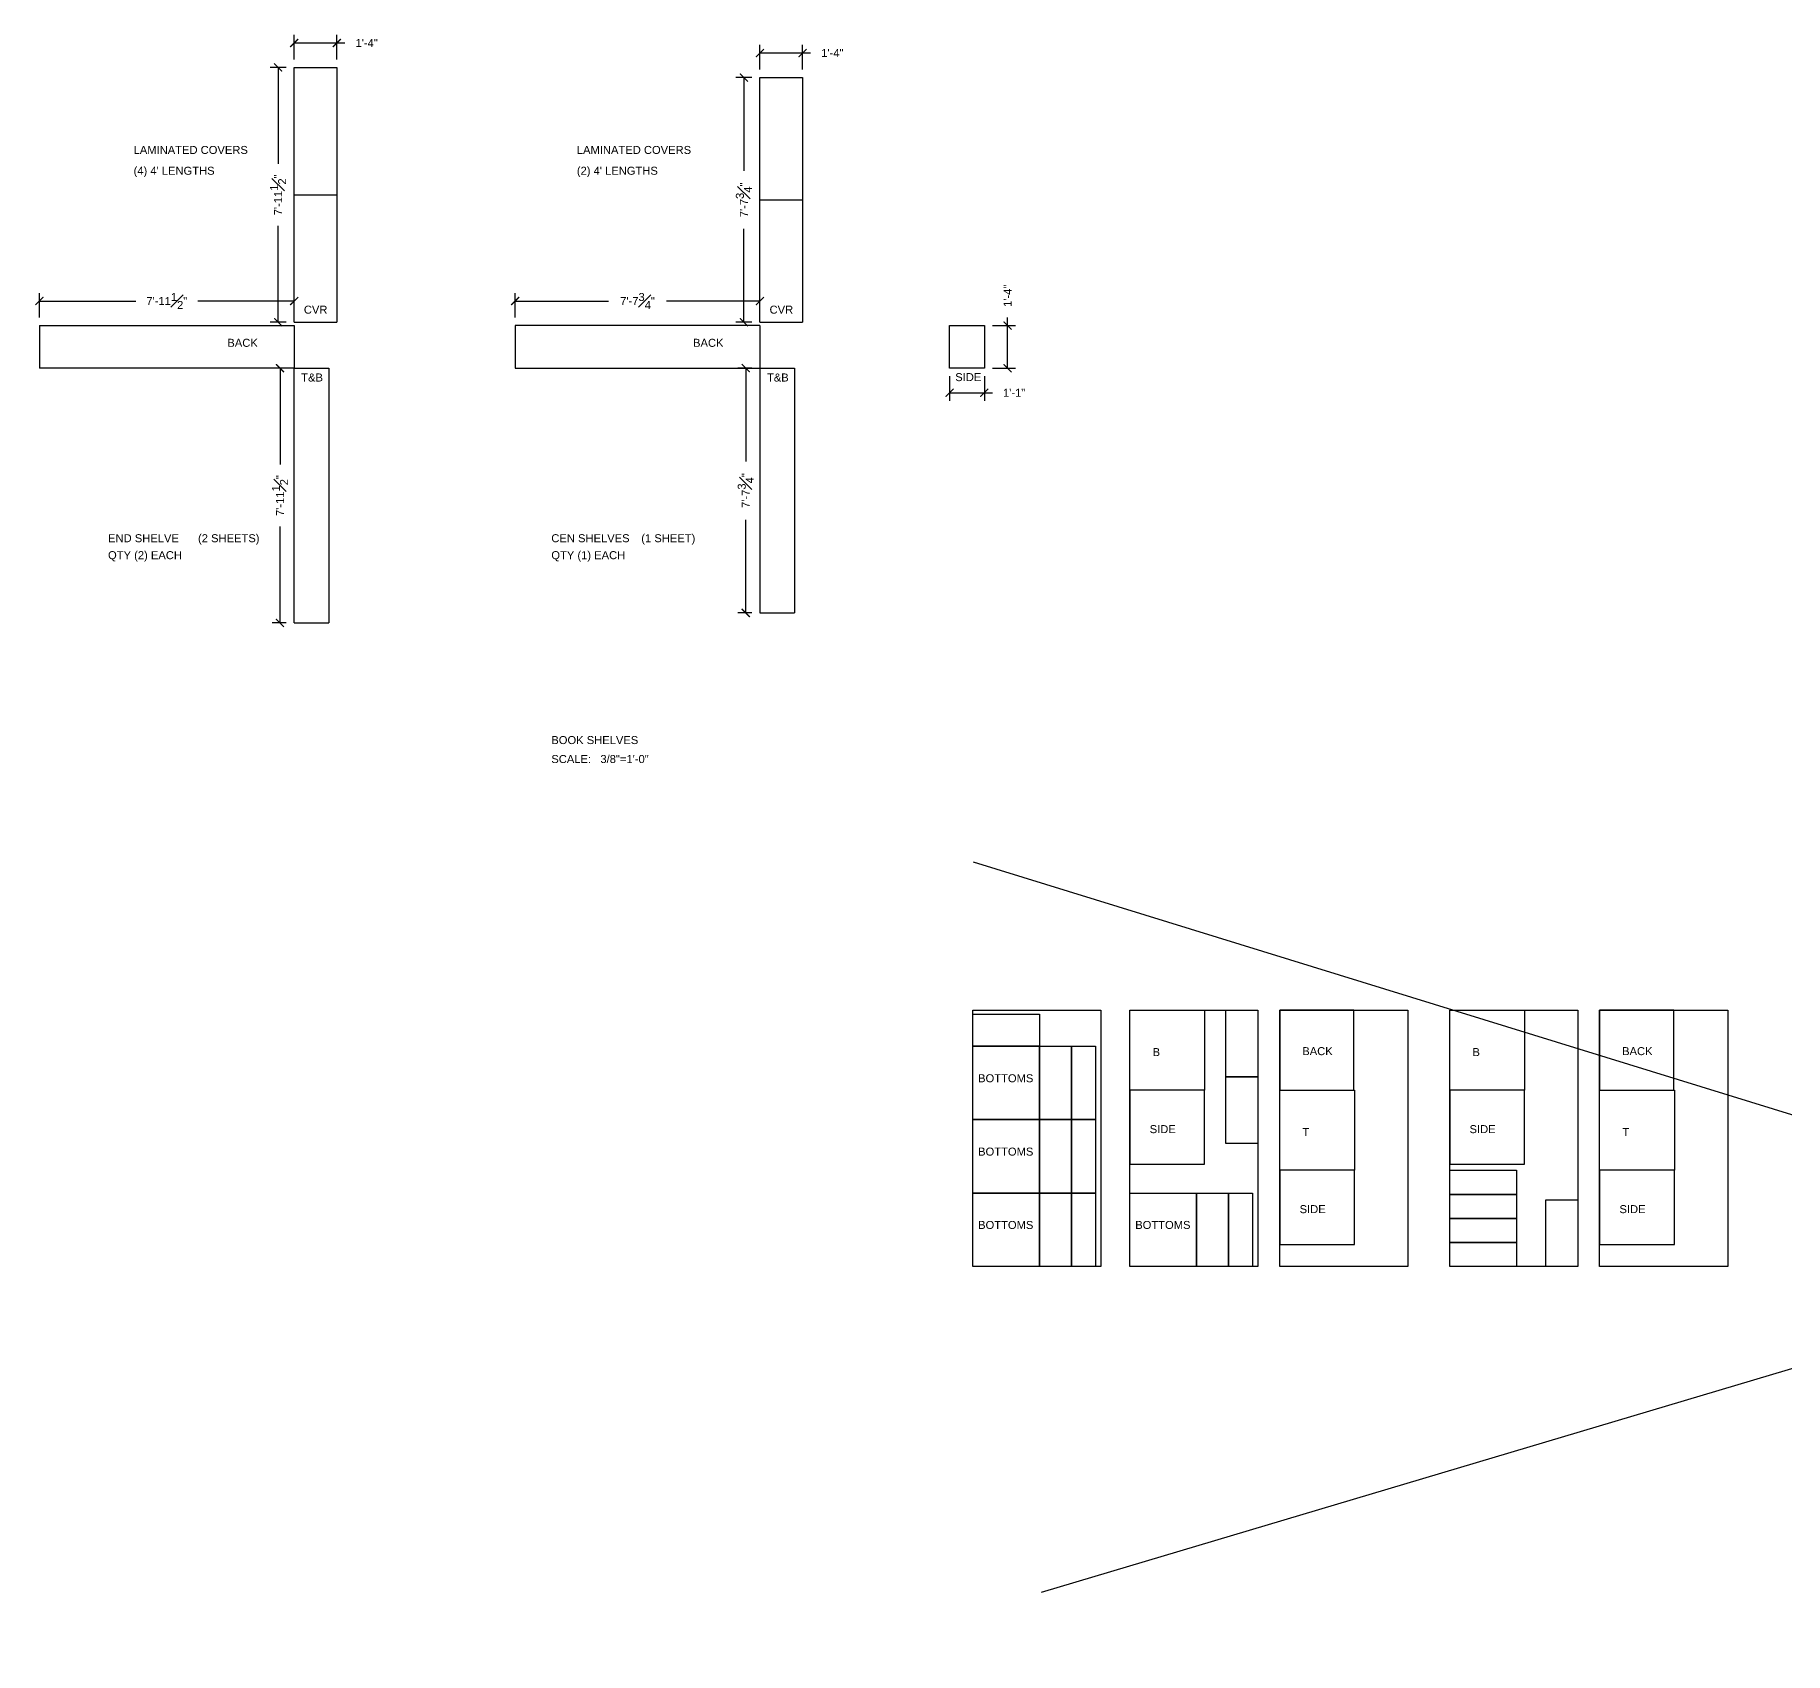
# Model space of a CAD drawing. Header units: inches. Extents: x -279 to 1033, y -836 to 289.
# Drawn here: x -279 to 377, y -836 to -229 of the extents above; entities that cross this region are included whole.
import ezdxf

# ---------------------------------------------------------------- set-up
doc = ezdxf.new("R2010")
doc.units = ezdxf.units.IN
doc.header["$LTSCALE"] = 0.5
doc.header["$MEASUREMENT"] = 0
doc.header["$PDMODE"] = 34
doc.layers.get('0').update_dxf_attribs({"color": 1})
for name, color, linetype in [('Book Shelv', 111, 'Continuous'), ('Dim', 33, 'Continuous'), ('Text', 30, 'Continuous')]:
    doc.layers.add(name, color=color, linetype=linetype)
doc.styles.add('Arial', font='ARIAL.TTF')
doc.styles.get("Standard").update_dxf_attribs({"font": 'simplex.shx'})
doc.dimstyles.get("Standard").update_dxf_attribs({"dimtxt": 0.18, "dimasz": 0.18, "dimexe": 0.0625, "dimexo": 0.0625, "dimgap": 0.09, "dimtad": 0, "dimtih": 1, "dimtoh": 1, "dimdec": 4, "dimzin": 0, "dimdsep": 46, "dimtxsty": 'Standard', "dimcen": 0.09, "dimclrt": 92, "dimadec": 0, "dimazin": 0, "dimtfac": 1, "dimtdec": 4, "dimtofl": 0, "dimtmove": 0, "dimatfit": 3, "dimfxl": 0, "dimtolj": 1, "dimtzin": 0, "dimarcsym": 0})

# ---------------------------------------------------------------- blocks, each defined once
blk = doc.blocks.new('_ArchTick')
at = {"color": 0, "linetype": 'ByBlock', "const_width": 0.15}
blk.add_lwpolyline([(-0.5, -0.5), (0.5, 0.5)], dxfattribs=at)
blk = doc.blocks.new('*D41')
at = {"layer": 'Defpoints', "color": 0}
for p in [(-7.23, -244.87), (-13.24, -336.62), (-7.23, -336.62)]:
    blk.add_point(p, dxfattribs=at)
at = {"layer": 'Dim', "color": 0, "lineweight": -2}
for p, q in [((-10.23, -244.87), (-16.24, -244.87)), ((-13.24, -244.87), (-13.24, -279.83)), ((-13.24, -336.62), (-13.24, -301.66)), ((-10.23, -336.62), (-16.24, -336.62))]:
    blk.add_line(p, q, dxfattribs=at)
at = {"layer": 'Dim', "color": 0, "lineweight": -2, "xscale": 3, "yscale": 3, "zscale": 3}
for p, rotation in [((-13.24, -244.87), 90), ((-13.24, -336.62), 270)]:
    blk.add_blockref('_ArchTick', p, dxfattribs=dict(at, rotation=rotation))
at = {"layer": 'Dim', "color": 92, "insert": (-13.24, -290.75), "char_height": 3, "attachment_point": 5, "rotation": 90, "style": 'Arial'}
blk.add_mtext('\\A1;7\'-7{\\H1.000000x;\\S3#4;}"', dxfattribs=at)
blk = doc.blocks.new('*D42')
at = {"layer": 'Defpoints', "color": 0}
for p in [(-7.23, -328.67), (-98.98, -337.87), (-7.23, -336.62)]:
    blk.add_point(p, dxfattribs=at)
at = {"layer": 'Dim', "color": 0, "lineweight": -2}
for p, q in [((-98.98, -334.87), (-98.98, -325.67)), ((-7.23, -333.62), (-7.23, -325.67)), ((-98.98, -328.67), (-64.02, -328.67)), ((-7.23, -328.67), (-42.19, -328.67))]:
    blk.add_line(p, q, dxfattribs=at)
at = {"layer": 'Dim', "color": 0, "lineweight": -2, "xscale": 3, "yscale": 3, "zscale": 3, "rotation": 180}
blk.add_blockref('_ArchTick', (-98.98, -328.67), dxfattribs=at)
at = {"layer": 'Dim', "color": 0, "lineweight": -2, "xscale": 3, "yscale": 3, "zscale": 3}
blk.add_blockref('_ArchTick', (-7.23, -328.67), dxfattribs=at)
at = {"layer": 'Dim', "color": 92, "insert": (-53.1, -328.67), "char_height": 3, "attachment_point": 5, "style": 'Arial'}
blk.add_mtext('\\A1;7\'-7{\\H1.000000x;\\S3#4;}"', dxfattribs=at)
blk = doc.blocks.new('*D43')
at = {"layer": 'Defpoints', "color": 0}
for p in [(-7.23, -353.87), (-12.53, -445.62), (-7.23, -445.62)]:
    blk.add_point(p, dxfattribs=at)
at = {"layer": 'Dim', "color": 0, "lineweight": -2}
for p, q in [((-10.23, -353.87), (-15.53, -353.87)), ((-12.53, -353.87), (-12.53, -388.83)), ((-12.53, -445.62), (-12.53, -410.66)), ((-10.23, -445.62), (-15.53, -445.62))]:
    blk.add_line(p, q, dxfattribs=at)
at = {"layer": 'Dim', "color": 0, "lineweight": -2, "xscale": 3, "yscale": 3, "zscale": 3}
for p, rotation in [((-12.53, -353.87), 90), ((-12.53, -445.62), 270)]:
    blk.add_blockref('_ArchTick', p, dxfattribs=dict(at, rotation=rotation))
at = {"layer": 'Dim', "color": 92, "insert": (-12.53, -399.75), "char_height": 3, "attachment_point": 5, "rotation": 90, "style": 'Arial'}
blk.add_mtext('\\A1;7\'-7{\\H1.000000x;\\S3#4;}"', dxfattribs=at)
blk = doc.blocks.new('*D44')
at = {"layer": 'Defpoints', "color": 0}
for p in [(-181.82, -241.12), (-187.83, -336.62), (-181.82, -336.62)]:
    blk.add_point(p, dxfattribs=at)
at = {"layer": 'Dim', "color": 0, "lineweight": -2}
for p, q in [((-184.82, -241.12), (-190.83, -241.12)), ((-187.83, -241.12), (-187.83, -277.26)), ((-187.83, -336.62), (-187.83, -300.48)), ((-184.82, -336.62), (-190.83, -336.62))]:
    blk.add_line(p, q, dxfattribs=at)
at = {"layer": 'Dim', "color": 0, "lineweight": -2, "xscale": 3, "yscale": 3, "zscale": 3}
for p, rotation in [((-187.83, -241.12), 90), ((-187.83, -336.62), 270)]:
    blk.add_blockref('_ArchTick', p, dxfattribs=dict(at, rotation=rotation))
at = {"layer": 'Dim', "color": 92, "insert": (-187.83, -288.87), "char_height": 3, "attachment_point": 5, "rotation": 90, "style": 'Arial'}
blk.add_mtext('\\A1;7\'-11{\\H1.000000x;\\S1#2;}"', dxfattribs=at)
blk = doc.blocks.new('*D45')
at = {"layer": 'Defpoints', "color": 0}
for p in [(-181.82, -328.67), (-277.32, -337.87), (-181.82, -336.62)]:
    blk.add_point(p, dxfattribs=at)
at = {"layer": 'Dim', "color": 0, "lineweight": -2}
for p, q in [((-277.32, -334.87), (-277.32, -325.67)), ((-181.82, -333.62), (-181.82, -325.67)), ((-277.32, -328.67), (-241.18, -328.67)), ((-181.82, -328.67), (-217.96, -328.67))]:
    blk.add_line(p, q, dxfattribs=at)
at = {"layer": 'Dim', "color": 0, "lineweight": -2, "xscale": 3, "yscale": 3, "zscale": 3, "rotation": 180}
blk.add_blockref('_ArchTick', (-277.32, -328.67), dxfattribs=at)
at = {"layer": 'Dim', "color": 0, "lineweight": -2, "xscale": 3, "yscale": 3, "zscale": 3}
blk.add_blockref('_ArchTick', (-181.82, -328.67), dxfattribs=at)
at = {"layer": 'Dim', "color": 92, "insert": (-229.57, -328.67), "char_height": 3, "attachment_point": 5, "style": 'Arial'}
blk.add_mtext('\\A1;7\'-11{\\H1.000000x;\\S1#2;}"', dxfattribs=at)
blk = doc.blocks.new('*D46')
at = {"layer": 'Defpoints', "color": 0}
for p in [(-181.82, -353.87), (-187.12, -449.37), (-181.82, -449.37)]:
    blk.add_point(p, dxfattribs=at)
at = {"layer": 'Dim', "color": 0, "lineweight": -2}
for p, q in [((-184.82, -353.87), (-190.12, -353.87)), ((-187.12, -353.87), (-187.12, -390.01)), ((-187.12, -449.37), (-187.12, -413.23)), ((-184.82, -449.37), (-190.12, -449.37))]:
    blk.add_line(p, q, dxfattribs=at)
at = {"layer": 'Dim', "color": 0, "lineweight": -2, "xscale": 3, "yscale": 3, "zscale": 3}
for p, rotation in [((-187.12, -353.87), 90), ((-187.12, -449.37), 270)]:
    blk.add_blockref('_ArchTick', p, dxfattribs=dict(at, rotation=rotation))
at = {"layer": 'Dim', "color": 92, "insert": (-187.12, -401.62), "char_height": 3, "attachment_point": 5, "rotation": 90, "style": 'Arial'}
blk.add_mtext('\\A1;7\'-11{\\H1.000000x;\\S1#2;}"', dxfattribs=at)
blk = doc.blocks.new('*D110')
at = {"layer": 'Defpoints', "color": 0}
for p in [(76.91, -337.87), (85.65, -337.87), (76.91, -353.87)]:
    blk.add_point(p, dxfattribs=at)
at = {"layer": 'Dim', "color": 0, "lineweight": -2}
for p, q in [((79.91, -337.87), (88.65, -337.87)), ((85.65, -337.87), (85.65, -334.87)), ((85.65, -353.87), (85.65, -337.87)), ((79.91, -353.87), (88.65, -353.87))]:
    blk.add_line(p, q, dxfattribs=at)
at = {"layer": 'Dim', "color": 0, "lineweight": -2, "xscale": 3, "yscale": 3, "zscale": 3}
for p, rotation in [((85.65, -337.87), 90), ((85.65, -353.87), 270)]:
    blk.add_blockref('_ArchTick', p, dxfattribs=dict(at, rotation=rotation))
at = {"layer": 'Dim', "color": 92, "insert": (85.65, -326.71), "char_height": 3, "attachment_point": 5, "rotation": 90, "style": 'Arial'}
blk.add_mtext('\\A1;1\'-4"', dxfattribs=at)
blk = doc.blocks.new('*D111')
at = {"layer": 'Defpoints', "color": 0}
for p in [(63.91, -353.87), (76.91, -353.87), (76.91, -363.07)]:
    blk.add_point(p, dxfattribs=at)
at = {"layer": 'Dim', "color": 0, "lineweight": -2}
for p, q in [((63.91, -356.87), (63.91, -366.07)), ((76.91, -356.87), (76.91, -366.07)), ((63.91, -363.07), (76.91, -363.07)), ((76.91, -363.07), (79.91, -363.07))]:
    blk.add_line(p, q, dxfattribs=at)
at = {"layer": 'Dim', "color": 0, "lineweight": -2, "xscale": 3, "yscale": 3, "zscale": 3, "rotation": 180}
blk.add_blockref('_ArchTick', (63.91, -363.07), dxfattribs=at)
at = {"layer": 'Dim', "color": 0, "lineweight": -2, "xscale": 3, "yscale": 3, "zscale": 3}
blk.add_blockref('_ArchTick', (76.91, -363.07), dxfattribs=at)
at = {"layer": 'Dim', "color": 92, "insert": (88.08, -363.07), "char_height": 3, "attachment_point": 5, "style": 'Arial'}
blk.add_mtext('\\A1;1\'-1"', dxfattribs=at)
blk = doc.blocks.new('*D112')
at = {"layer": 'Defpoints', "color": 0}
for p in [(8.77, -235.67), (-7.23, -244.87), (8.77, -244.87)]:
    blk.add_point(p, dxfattribs=at)
at = {"layer": 'Dim', "color": 0, "lineweight": -2}
for p, q in [((-7.23, -241.87), (-7.23, -232.67)), ((-7.23, -235.67), (8.77, -235.67)), ((8.77, -241.87), (8.77, -232.67)), ((8.77, -235.67), (11.77, -235.67))]:
    blk.add_line(p, q, dxfattribs=at)
at = {"layer": 'Dim', "color": 0, "lineweight": -2, "xscale": 3, "yscale": 3, "zscale": 3, "rotation": 180}
blk.add_blockref('_ArchTick', (-7.23, -235.67), dxfattribs=at)
at = {"layer": 'Dim', "color": 0, "lineweight": -2, "xscale": 3, "yscale": 3, "zscale": 3}
blk.add_blockref('_ArchTick', (8.77, -235.67), dxfattribs=at)
at = {"layer": 'Dim', "color": 92, "insert": (19.94, -235.67), "char_height": 3, "attachment_point": 5, "style": 'Arial'}
blk.add_mtext('\\A1;1\'-4"', dxfattribs=at)
blk = doc.blocks.new('*D113')
at = {"layer": 'Defpoints', "color": 0}
for p in [(-165.82, -231.92), (-181.82, -241.12), (-165.82, -241.12)]:
    blk.add_point(p, dxfattribs=at)
at = {"layer": 'Dim', "color": 0, "lineweight": -2}
for p, q in [((-181.82, -238.12), (-181.82, -228.92)), ((-165.82, -238.12), (-165.82, -228.92)), ((-181.82, -231.92), (-165.82, -231.92)), ((-165.82, -231.92), (-162.82, -231.92))]:
    blk.add_line(p, q, dxfattribs=at)
at = {"layer": 'Dim', "color": 0, "lineweight": -2, "xscale": 3, "yscale": 3, "zscale": 3, "rotation": 180}
blk.add_blockref('_ArchTick', (-181.82, -231.92), dxfattribs=at)
at = {"layer": 'Dim', "color": 0, "lineweight": -2, "xscale": 3, "yscale": 3, "zscale": 3}
blk.add_blockref('_ArchTick', (-165.82, -231.92), dxfattribs=at)
at = {"layer": 'Dim', "color": 92, "insert": (-154.65, -231.92), "char_height": 3, "attachment_point": 5, "style": 'Arial'}
blk.add_mtext('\\A1;1\'-4"', dxfattribs=at)

msp = doc.modelspace()

# ---------------------------------------------------------------- linework, layer by layer
for p, q in [((1022.70622, -537.05493), (98.21432, -812.93792)), ((72.69154, -538.94454), (1033.10439, -835.61324))]:
    msp.add_line(p, q)
for points in [[(72.5718, -594.62969), (120.5718, -594.62969), (120.5718, -690.62969), (72.5718, -690.62969)], [(72.5718, -596.12969), (97.5718, -596.12969), (97.5718, -608.12969), (72.5718, -608.12969)], [(131.47847, -594.62969), (179.47847, -594.62969), (179.47847, -690.62969), (131.47847, -690.62969)], [(131.47847, -594.62969), (159.47847, -594.62969), (159.47847, -624.62969), (131.47847, -624.62969)], [(167.47847, -619.62969), (167.47847, -594.62969), (179.47847, -594.62969), (179.47847, -619.62969)], [(187.67706, -594.62969), (235.67706, -594.62969), (235.67706, -690.62969), (187.67706, -690.62969)], [(215.42706, -624.62969), (215.42706, -594.62969), (187.67706, -594.62969), (187.67706, -624.62969)], [(251.38316, -594.62969), (299.38316, -594.62969), (299.38316, -690.62969), (251.38316, -690.62969)], [(251.38316, -594.62969), (279.38316, -594.62969), (279.38316, -624.62969), (251.38316, -624.62969)], [(307.58176, -594.62969), (355.58176, -594.62969), (355.58176, -690.62969), (307.58176, -690.62969)], [(335.33176, -624.62969), (335.33176, -594.62969), (307.58176, -594.62969), (307.58176, -624.62969)], [(72.5718, -608.12969), (97.5718, -608.12969), (97.5718, -635.62969), (72.5718, -635.62969)], [(97.5718, -635.62969), (97.5718, -608.12969), (109.5718, -608.12969), (109.5718, -635.62969)], [(109.5718, -635.62969), (109.5718, -608.12969), (118.5718, -608.12969), (118.5718, -635.62969)], [(167.47847, -644.62969), (167.47847, -619.62969), (179.47847, -619.62969), (179.47847, -644.62969)], [(131.47847, -652.37969), (159.47847, -652.37969), (159.47847, -624.62969), (131.47847, -624.62969)], [(187.67706, -624.62969), (215.67706, -624.62969), (215.67706, -654.62969), (187.67706, -654.62969)], [(251.38316, -652.37969), (279.38316, -652.37969), (279.38316, -624.62969), (251.38316, -624.62969)], [(307.58176, -624.62969), (335.58176, -624.62969), (335.58176, -654.62969), (307.58176, -654.62969)], [(72.5718, -635.62969), (97.5718, -635.62969), (97.5718, -663.12969), (72.5718, -663.12969)], [(97.5718, -663.12969), (97.5718, -635.62969), (109.5718, -635.62969), (109.5718, -663.12969)], [(109.5718, -663.12969), (109.5718, -635.62969), (118.5718, -635.62969), (118.5718, -663.12969)], [(187.67706, -682.37969), (215.67706, -682.37969), (215.67706, -654.62969), (187.67706, -654.62969)], [(276.38316, -663.62969), (251.38316, -663.62969), (251.38316, -654.62969), (276.38316, -654.62969)], [(307.58176, -682.37969), (335.58176, -682.37969), (335.58176, -654.62969), (307.58176, -654.62969)], [(72.5718, -663.12969), (97.5718, -663.12969), (97.5718, -690.62969), (72.5718, -690.62969)], [(97.5718, -690.62969), (97.5718, -663.12969), (109.5718, -663.12969), (109.5718, -690.62969)], [(109.5718, -690.62969), (109.5718, -663.12969), (118.5718, -663.12969), (118.5718, -690.62969)], [(131.47847, -663.12969), (156.47847, -663.12969), (156.47847, -690.62969), (131.47847, -690.62969)], [(156.47847, -690.62969), (156.47847, -663.12969), (168.47847, -663.12969), (168.47847, -690.62969)], [(168.47847, -690.62969), (168.47847, -663.12969), (177.47847, -663.12969), (177.47847, -690.62969)], [(276.38316, -672.62969), (251.38316, -672.62969), (251.38316, -663.62969), (276.38316, -663.62969)], [(287.38316, -690.62969), (287.38316, -665.62969), (299.38316, -665.62969), (299.38316, -690.62969)], [(251.38316, -672.62969), (276.38316, -672.62969), (276.38316, -681.62969), (251.38316, -681.62969)], [(276.38316, -690.62969), (251.38316, -690.62969), (251.38316, -681.62969), (276.38316, -681.62969)]]:
    msp.add_lwpolyline(points, close=True)
at = {"layer": 'Book Shelv'}
for p, q in [((-181.82, -241.12139), (-165.82, -241.12139)), ((-181.82, -336.62139), (-181.82, -241.12139)), ((-165.82, -241.12139), (-165.82, -336.62139)), ((-7.22942, -244.87139), (8.77058, -244.87139)), ((-7.22942, -336.62139), (-7.22942, -244.87139)), ((8.77058, -244.87139), (8.77058, -336.62139)), ((-181.82, -288.87139), (-165.82, -288.87139)), ((-7.22942, -290.74639), (8.77058, -290.74639)), ((-277.32, -337.87139), (-277.32, -353.87139)), ((-277.32, -337.87139), (-181.82, -337.87139)), ((-181.82, -336.62139), (-165.82, -336.62139)), ((-181.82, -337.87139), (-181.82, -353.87139)), ((-98.97942, -337.87139), (-98.97942, -353.87139)), ((-7.22942, -337.87139), (-98.97942, -337.87139)), ((-7.22942, -336.62139), (8.77058, -336.62139)), ((-7.22942, -337.87139), (-7.22942, -353.87139)), ((-181.82, -353.87139), (-277.32, -353.87139)), ((-181.82, -353.87139), (-168.82, -353.87139)), ((-181.82, -449.37139), (-181.82, -353.87139)), ((-168.82, -353.87139), (-168.82, -449.37139)), ((-98.97942, -353.87139), (-7.22942, -353.87139)), ((-7.22942, -353.87139), (5.77058, -353.87139)), ((-7.22942, -353.87139), (-7.22942, -445.62139)), ((5.77058, -353.87139), (5.77058, -445.62139)), ((-7.22942, -445.62139), (5.77058, -445.62139)), ((-181.82, -449.37139), (-168.82, -449.37139))]:
    msp.add_line(p, q, dxfattribs=at)
msp.add_lwpolyline([(63.91199, -337.87139), (76.91199, -337.87139), (76.91199, -353.87139), (63.91199, -353.87139)], close=True, dxfattribs=at)

# ---------------------------------------------------------------- texts
at = {"layer": 'Text', "style": 'Arial'}
for s, p in [('LAMINATED COVERS', (-242.02047, -273.52705)), ('LAMINATED COVERS', (-75.85322, -273.52705)), ("(4) 4' LENGTHS", (-242.02047, -281.32766)), ("(2) 4' LENGTHS", (-75.85322, -281.32766)), ('CVR', (-178.19504, -333.40982)), ('CVR', (-3.60446, -333.40982)), ('BACK', (-206.87338, -345.84705)), ('BACK', (-32.28281, -345.84705)), ('T&B', (-179.17401, -358.85081)), ('T&B', (-4.58343, -358.85081)), ('SIDE', (65.99888, -358.70712)), ('END SHELVE', (-251.58976, -419.11516)), ('(2 SHEETS)', (-217.86794, -419.11516)), ('CEN SHELVES', (-85.42251, -419.11516)), ('(1 SHEET)', (-51.70069, -419.11516)), ('QTY (2) EACH', (-251.58976, -425.47066)), ('QTY (1) EACH', (-85.42251, -425.47066)), ('BOOK SHELVES', (-85.42251, -494.80062)), ('SCALE:   3/8"=1\'-0"', (-85.42251, -501.91211)), ('B', (139.98848, -611.7932)), ('BACK', (196.0927, -611.44103)), ('B', (259.89318, -611.7932)), ('BACK', (315.9974, -611.44103)), ('BOTTOMS', (74.57096, -621.60898)), ('SIDE', (138.89968, -640.683)), ('T', (196.18708, -641.7932)), ('SIDE', (258.80438, -640.683)), ('T', (316.09177, -641.7932)), ('BOTTOMS', (74.57096, -649.10898)), ('SIDE', (195.09828, -670.683)), ('SIDE', (315.00297, -670.683)), ('BOTTOMS', (74.57096, -676.60898)), ('BOTTOMS', (133.47763, -676.60898))]:
    msp.add_text(s, height=3, dxfattribs=at).set_placement(p)

# ---------------------------------------------------------------- dimensions: what is measured, and where the dimension line sits
at = {"layer": 'Dim'}
for base, p1, p2, picture, middle in [((-165.82, -231.92486), (-181.82, -241.12139), (-165.82, -241.12139), '*D113', (-154.65382, -231.92486)), ((8.77058, -235.67486), (-7.22942, -244.87139), (8.77058, -244.87139), '*D112', (19.93676, -235.67486)), ((-181.82, -328.67486), (-277.32, -337.87139), (-181.82, -336.62139), '*D45', (-229.57, -328.67486)), ((-7.22942, -328.67486), (-98.97942, -337.87139), (-7.22942, -336.62139), '*D42', (-53.10442, -328.67486)), ((76.91199, -363.06793), (63.91199, -353.87139), (76.91199, -353.87139), '*D111', (88.07817, -363.06793))]:
    dim = msp.add_linear_dim(base=base, p1=p1, p2=p2, dimstyle='Standard', override={"dimscale": 48, "dimtxt": 0.0625, "dimasz": 0.0625, "dimtih": 0, "dimtoh": 0, "dimlunit": 4, "dimtxsty": 'Arial', "dimblk": 'ArchTick', "dimazin": 1, "dimfrac": 1}, dxfattribs=at)
    dim.commit()
    dim.dimension.update_dxf_attribs({"geometry": picture, "text_midpoint": middle})
for base, p1, p2, picture, middle in [((-187.83136, -336.62139), (-181.82, -241.12139), (-181.82, -336.62139), '*D44', (-187.83136, -288.87139)), ((-13.24078, -336.62139), (-7.22942, -244.87139), (-7.22942, -336.62139), '*D41', (-13.24078, -290.74639)), ((-187.1197, -449.37139), (-181.82, -353.87139), (-181.82, -449.37139), '*D46', (-187.1197, -401.62139)), ((-12.52913, -445.62139), (-7.22942, -353.87139), (-7.22942, -445.62139), '*D43', (-12.52913, -399.74639))]:
    dim = msp.add_linear_dim(base=base, p1=p1, p2=p2, angle=90, dimstyle='Standard', override={"dimscale": 48, "dimtxt": 0.0625, "dimasz": 0.0625, "dimtih": 0, "dimtoh": 0, "dimlunit": 4, "dimtxsty": 'Arial', "dimblk": 'ArchTick', "dimazin": 1, "dimfrac": 1}, dxfattribs=at)
    dim.commit()
    dim.dimension.update_dxf_attribs({"geometry": picture, "text_midpoint": middle})
dim = msp.add_linear_dim(base=(85.65476, -337.87139), p1=(76.91199, -353.87139), p2=(76.91199, -337.87139), angle=270, dimstyle='Standard', override={"dimscale": 48, "dimtxt": 0.0625, "dimasz": 0.0625, "dimtih": 0, "dimtoh": 0, "dimlunit": 4, "dimtxsty": 'Arial', "dimblk": 'ArchTick', "dimazin": 1, "dimfrac": 1}, dxfattribs=at)
dim.commit()
dim.dimension.update_dxf_attribs({"geometry": '*D110', "text_midpoint": (85.65476, -326.70521), "dimtype": 160})

doc.saveas('drawing.dxf')
